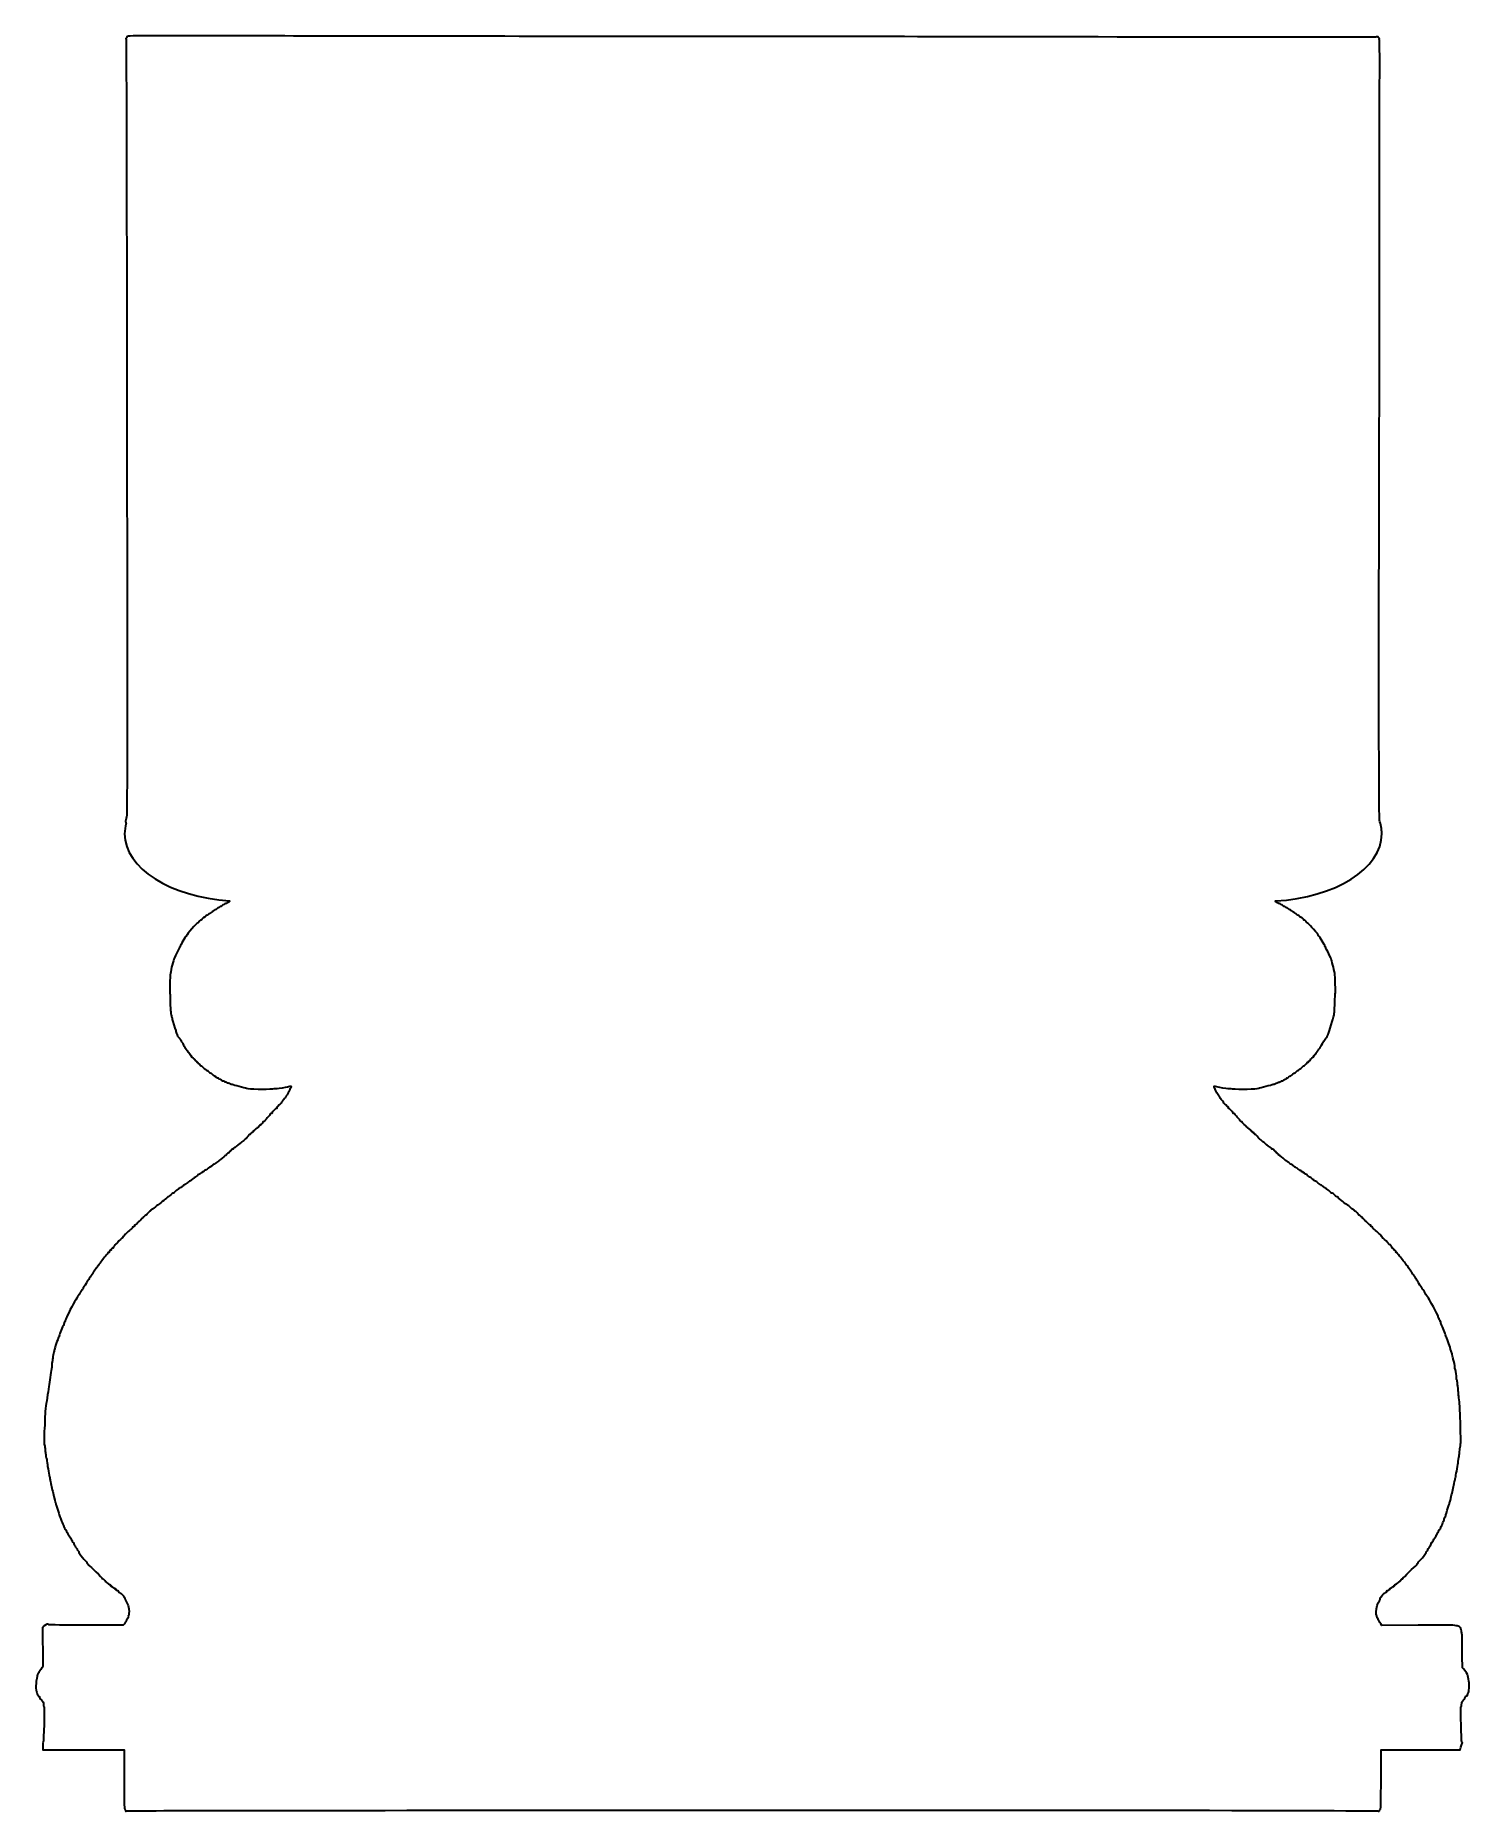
# Model space of a CAD drawing. Header units: millimetres. Extents: x 13 to 105, y -116 to -3.
import ezdxf

# ---------------------------------------------------------------- set-up
doc = ezdxf.new("R2010")
doc.units = ezdxf.units.MM
doc.header["$MEASUREMENT"] = 0
doc.layers.add('Layer 1', color=7, linetype='Continuous', lineweight=0)

msp = doc.modelspace()

# ---------------------------------------------------------------- linework, layer by layer
at = {"layer": 'Layer 1', "color": 12, "lineweight": 35, "true_color": 0xbf1818}
msp.add_open_spline([(104.65, -108.37), (104.63, -108.58), (104.62, -108.61), (104.57, -108.73), (104.55, -108.78), (104.54, -108.83), (104.54, -108.84), (104.54, -108.86), (104.52, -108.87), (104.49, -108.87), (104.46, -108.87), (104.43, -108.9), (104.42, -108.93), (104.41, -108.96), (104.35, -109.05), (104.28, -109.13), (104.19, -109.25), (104.17, -109.3), (104.17, -109.41), (104.17, -109.48), (104.15, -109.56), (104.13, -109.57), (104.11, -109.58), (104.1, -109.78), (104.12, -110.28), (104.16, -111.72), (104.16, -111.8), (104.2, -111.83), (104.24, -111.84), (104.24, -111.87), (104.21, -111.9), (104.19, -111.94), (104.15, -112.04), (104.13, -112.13), (104.13, -112.13), (104.08, -112.31), (104.08, -112.31), (104.08, -112.31), (99.05, -112.3), (99.05, -112.3), (99.05, -112.3), (99.05, -112.74), (99.05, -112.74), (99.04, -112.99), (99.04, -113.83), (99.04, -114.62), (99.04, -115.86), (99.03, -116.06), (98.99, -116.11), (98.96, -116.13), (98.94, -116.17), (98.94, -116.19), (98.94, -116.21), (98.93, -116.22), (98.89, -116.2), (98.8, -116.15), (78.79, -116.13), (48.24, -116.15), (29.17, -116.15), (19.29, -116.17), (19.25, -116.19), (19.18, -116.23), (19.16, -116.23), (19.16, -116.18), (19.16, -116.17), (19.14, -116.13), (19.12, -116.11), (19.08, -116.06), (19.07, -115.86), (19.07, -114.62), (19.07, -113.83), (19.06, -112.99), (19.06, -112.74), (19.06, -112.74), (19.06, -112.3), (19.06, -112.3), (19.06, -112.3), (13.89, -112.31), (13.89, -112.31), (13.89, -112.31), (13.89, -112.07), (13.89, -112.07), (13.89, -111.94), (13.9, -111.83), (13.91, -111.82), (13.96, -111.79), (14.02, -109.59), (13.97, -109.56), (13.95, -109.55), (13.94, -109.48), (13.94, -109.41), (13.94, -109.29), (13.92, -109.25), (13.8, -109.13), (13.73, -109.05), (13.67, -108.97), (13.68, -108.94), (13.69, -108.92), (13.67, -108.9), (13.63, -108.89), (13.6, -108.88), (13.57, -108.86), (13.57, -108.84), (13.57, -108.82), (13.55, -108.78), (13.54, -108.73), (13.49, -108.61), (13.48, -108.58), (13.46, -108.37), (13.43, -108.06), (13.55, -107.4), (13.63, -107.4), (13.65, -107.4), (13.66, -107.39), (13.65, -107.37), (13.64, -107.35), (13.67, -107.31), (13.71, -107.27), (13.74, -107.22), (13.78, -107.17), (13.79, -107.14), (13.8, -107.11), (13.83, -107.09), (13.86, -107.09), (13.9, -107.09), (13.9, -106.99), (13.89, -106.4), (13.89, -106.03), (13.88, -105.46), (13.88, -105.13), (13.88, -105.13), (13.87, -104.54), (13.87, -104.54), (13.87, -104.54), (13.99, -104.42), (13.99, -104.42), (14.1, -104.31), (14.25, -104.27), (14.27, -104.34), (14.27, -104.36), (15.32, -104.37), (16.65, -104.37), (16.65, -104.37), (19.01, -104.37), (19.01, -104.37), (19.01, -104.37), (19.09, -104.28), (19.09, -104.28), (19.13, -104.23), (19.16, -104.18), (19.16, -104.16), (19.16, -104.15), (19.21, -104.07), (19.26, -103.98), (19.31, -103.9), (19.34, -103.82), (19.34, -103.8), (19.33, -103.79), (19.33, -103.77), (19.35, -103.76), (19.36, -103.74), (19.38, -103.64), (19.38, -103.52), (19.38, -103.27), (19.28, -102.95), (19.17, -102.81), (19.13, -102.76), (19.11, -102.69), (19.12, -102.66), (19.12, -102.63), (19.12, -102.61), (19.1, -102.62), (19.09, -102.63), (19.07, -102.61), (19.06, -102.57), (19.04, -102.51), (18.86, -102.31), (18.86, -102.34), (18.86, -102.36), (18.83, -102.34), (18.8, -102.31), (18.77, -102.27), (18.73, -102.25), (18.72, -102.26), (18.71, -102.27), (18.69, -102.25), (18.68, -102.21), (18.67, -102.17), (18.65, -102.15), (18.64, -102.16), (18.63, -102.16), (18.6, -102.15), (18.58, -102.13), (18.56, -102.1), (18.53, -102.09), (18.51, -102.1), (18.5, -102.11), (18.5, -102.09), (18.51, -102.06), (18.52, -102.03), (18.52, -102.02), (18.5, -102.03), (18.48, -102.04), (18.43, -102.01), (18.38, -101.97), (18.34, -101.93), (18.29, -101.9), (18.27, -101.91), (18.26, -101.92), (18.24, -101.91), (18.24, -101.88), (18.24, -101.85), (18.23, -101.84), (18.21, -101.85), (18.19, -101.86), (18.18, -101.85), (18.18, -101.82), (18.18, -101.79), (18.16, -101.77), (18.14, -101.77), (18.12, -101.77), (18.04, -101.72), (17.98, -101.67), (17.92, -101.61), (17.87, -101.57), (17.87, -101.58), (17.87, -101.59), (17.85, -101.56), (17.83, -101.52), (17.8, -101.47), (17.76, -101.43), (17.73, -101.43), (17.71, -101.43), (17.69, -101.42), (17.69, -101.41), (17.69, -101.37), (16.87, -100.57), (16.83, -100.57), (16.82, -100.57), (16.78, -100.51), (16.74, -100.44), (16.69, -100.36), (16.65, -100.3), (16.64, -100.3), (16.63, -100.3), (16.53, -100.2), (16.44, -100.08), (16.26, -99.86), (16.16, -99.71), (16.2, -99.71), (16.2, -99.71), (16.17, -99.67), (16.14, -99.63), (16.09, -99.59), (16.07, -99.54), (16.08, -99.53), (16.09, -99.51), (16.07, -99.49), (16.05, -99.48), (16.02, -99.47), (15.99, -99.43), (15.98, -99.4), (15.97, -99.36), (15.93, -99.29), (15.9, -99.25), (15.87, -99.2), (15.85, -99.16), (15.86, -99.15), (15.87, -99.14), (15.87, -99.13), (15.85, -99.13), (15.83, -99.13), (15.78, -99.06), (15.73, -98.97), (15.69, -98.88), (15.61, -98.75), (15.57, -98.68), (15.52, -98.62), (15.45, -98.5), (15.41, -98.41), (15.37, -98.33), (15.33, -98.27), (15.32, -98.27), (15.3, -98.27), (15.29, -98.26), (15.29, -98.24), (15.29, -98.22), (15.25, -98.12), (15.2, -98.02), (15.15, -97.91), (15.09, -97.76), (15.06, -97.68), (15.03, -97.61), (14.99, -97.51), (14.98, -97.47), (14.96, -97.43), (14.94, -97.37), (14.93, -97.35), (14.93, -97.3), (14.78, -96.82), (14.75, -96.73), (14.74, -96.71), (14.72, -96.67), (14.72, -96.65), (14.72, -96.64), (14.71, -96.62), (14.71, -96.61), (14.7, -96.59), (14.7, -96.58), (14.6, -96.18), (14.53, -95.88), (14.46, -95.6), (14.41, -95.36), (14.39, -95.24), (14.38, -95.18), (14.37, -95.18), (14.37, -95.18), (14.34, -95.09), (14.33, -94.98), (14.32, -94.94), (14.28, -94.75), (14.25, -94.57), (14.22, -94.38), (14.18, -94.15), (14.17, -94.04), (14.15, -93.84), (14.14, -93.79), (14.11, -93.72), (14.1, -93.69), (14.09, -93.61), (14.08, -93.52), (14.07, -93.44), (14.07, -93.37), (14.06, -93.37), (14.06, -93.37), (14.05, -93.3), (14.04, -93.2), (14.04, -93.12), (14.02, -92.99), (14, -92.92), (13.96, -92.77), (13.96, -92.45), (14, -91.83), (14.02, -91.58), (14.03, -91.25), (14.03, -91.09), (14.03, -90.94), (14.06, -90.63), (14.09, -90.4), (14.15, -90.04), (14.25, -89.37), (14.29, -89.05), (14.34, -88.72), (14.43, -88.1), (14.45, -88.02), (14.46, -87.97), (14.47, -87.85), (14.47, -87.76), (14.48, -87.67), (14.49, -87.57), (14.5, -87.55), (14.51, -87.52), (14.53, -87.4), (14.54, -87.28), (14.55, -87.16), (14.58, -87.01), (14.61, -86.93), (14.63, -86.85), (14.66, -86.77), (14.66, -86.74), (14.69, -86.6), (14.9, -86.02), (14.93, -86.01), (14.94, -86.01), (14.95, -85.99), (14.94, -85.98), (14.92, -85.95), (15.09, -85.51), (15.2, -85.3), (15.23, -85.23), (15.26, -85.15), (15.26, -85.12), (15.26, -85.08), (15.28, -85.05), (15.29, -85.05), (15.31, -85.05), (15.32, -85.03), (15.31, -85.01), (15.3, -84.99), (15.31, -84.95), (15.34, -84.93), (15.36, -84.91), (15.37, -84.88), (15.37, -84.87), (15.36, -84.85), (15.36, -84.84), (15.38, -84.84), (15.4, -84.84), (15.41, -84.82), (15.41, -84.79), (15.41, -84.77), (15.43, -84.72), (15.44, -84.69), (15.72, -84.12), (15.97, -83.66), (16.11, -83.47), (16.18, -83.36), (16.25, -83.27), (16.25, -83.26), (16.25, -83.24), (16.29, -83.17), (16.35, -83.09), (16.41, -83.01), (16.46, -82.93), (16.46, -82.91), (16.46, -82.89), (16.47, -82.87), (16.48, -82.87), (16.51, -82.85), (16.68, -82.6), (16.68, -82.57), (16.68, -82.56), (16.7, -82.51), (16.74, -82.47), (16.77, -82.43), (16.81, -82.38), (16.82, -82.37), (16.83, -82.35), (16.87, -82.29), (16.9, -82.23), (16.93, -82.17), (16.98, -82.09), (17.01, -82.06), (17.05, -82.03), (17.07, -81.99), (17.07, -81.97), (17.07, -81.96), (17.13, -81.87), (17.21, -81.77), (17.29, -81.67), (17.35, -81.57), (17.35, -81.56), (17.35, -81.54), (17.37, -81.52), (17.4, -81.51), (17.42, -81.5), (17.44, -81.48), (17.44, -81.46), (17.44, -81.44), (17.47, -81.4), (17.5, -81.37), (17.56, -81.3), (17.57, -81.29), (17.76, -81.03), (17.85, -80.92), (17.93, -80.81), (17.95, -80.8), (17.97, -80.78), (17.99, -80.74), (18.01, -80.71), (18.02, -80.68), (18.04, -80.66), (18.07, -80.66), (18.1, -80.66), (18.12, -80.64), (18.12, -80.61), (18.12, -80.55), (18.2, -80.47), (18.22, -80.5), (18.23, -80.51), (18.24, -80.5), (18.24, -80.48), (18.24, -80.43), (18.32, -80.35), (18.34, -80.37), (18.36, -80.38), (18.37, -80.38), (18.37, -80.36), (18.37, -80.31), (18.52, -80.12), (18.54, -80.13), (18.55, -80.14), (18.59, -80.09), (18.64, -80.03), (18.76, -79.88), (18.94, -79.71), (18.96, -79.73), (18.97, -79.74), (18.98, -79.72), (18.98, -79.7), (18.98, -79.67), (19, -79.64), (19.03, -79.63), (19.05, -79.61), (19.07, -79.59), (19.07, -79.57), (19.07, -79.54), (19.09, -79.52), (19.1, -79.52), (19.12, -79.52), (19.22, -79.43), (19.33, -79.32), (19.44, -79.21), (19.55, -79.12), (19.56, -79.12), (19.58, -79.12), (19.59, -79.1), (19.59, -79.08), (19.59, -79.05), (19.62, -79.03), (19.66, -79.02), (19.69, -79), (19.72, -78.98), (19.72, -78.95), (19.72, -78.92), (19.73, -78.91), (19.74, -78.92), (19.76, -78.93), (19.82, -78.87), (19.89, -78.8), (19.95, -78.72), (20.02, -78.66), (20.04, -78.66), (20.07, -78.66), (20.09, -78.63), (20.1, -78.6), (20.11, -78.57), (20.14, -78.54), (20.18, -78.52), (20.21, -78.51), (20.24, -78.48), (20.25, -78.44), (20.26, -78.41), (20.28, -78.39), (20.3, -78.4), (20.31, -78.4), (20.34, -78.38), (20.36, -78.34), (20.39, -78.3), (20.42, -78.27), (20.44, -78.27), (20.47, -78.28), (20.49, -78.28), (20.49, -78.26), (20.49, -78.22), (20.69, -78.02), (20.73, -78.02), (20.75, -78.02), (20.76, -78), (20.76, -77.99), (20.76, -77.97), (20.79, -77.95), (20.81, -77.94), (20.84, -77.93), (20.91, -77.88), (20.96, -77.83), (21.12, -77.68), (21.16, -77.65), (21.18, -77.65), (21.2, -77.65), (21.55, -77.37), (21.77, -77.19), (21.81, -77.15), (21.85, -77.12), (21.85, -77.12), (21.87, -77.12), (22.02, -77), (22.12, -76.9), (22.15, -76.87), (22.19, -76.86), (22.21, -76.87), (22.22, -76.87), (22.24, -76.87), (22.24, -76.86), (22.24, -76.82), (22.49, -76.63), (22.68, -76.51), (22.75, -76.47), (22.82, -76.42), (22.83, -76.4), (22.84, -76.38), (22.87, -76.36), (22.88, -76.36), (22.92, -76.36), (22.96, -76.33), (23.06, -76.23), (23.09, -76.2), (23.14, -76.18), (23.16, -76.16), (23.27, -76.11), (23.36, -76.05), (23.33, -76.05), (23.33, -76.04), (23.41, -75.98), (23.52, -75.91), (23.63, -75.83), (23.74, -75.75), (23.76, -75.72), (23.79, -75.7), (23.83, -75.68), (23.87, -75.67), (23.9, -75.65), (23.93, -75.63), (23.93, -75.62), (23.93, -75.6), (23.95, -75.59), (23.97, -75.59), (23.99, -75.59), (24.02, -75.57), (24.03, -75.54), (24.04, -75.52), (24.06, -75.5), (24.08, -75.51), (24.1, -75.52), (24.12, -75.51), (24.13, -75.48), (24.14, -75.46), (24.17, -75.43), (24.19, -75.43), (24.22, -75.43), (24.26, -75.42), (24.28, -75.4), (24.38, -75.3), (24.42, -75.28), (24.45, -75.28), (24.47, -75.28), (24.48, -75.27), (24.48, -75.25), (24.48, -75.23), (24.49, -75.23), (24.51, -75.23), (24.53, -75.24), (24.56, -75.23), (24.58, -75.19), (24.6, -75.16), (24.63, -75.13), (24.66, -75.13), (24.68, -75.13), (24.69, -75.11), (24.69, -75.1), (24.69, -75.08), (24.71, -75.07), (24.73, -75.07), (24.75, -75.07), (24.84, -75), (24.94, -74.93), (25.04, -74.86), (25.11, -74.8), (25.12, -74.8), (25.12, -74.82), (25.26, -74.7), (25.41, -74.56), (25.46, -74.51), (25.52, -74.47), (25.53, -74.47), (25.54, -74.47), (25.58, -74.44), (25.6, -74.4), (25.63, -74.36), (25.67, -74.33), (25.69, -74.33), (25.71, -74.33), (25.74, -74.3), (25.75, -74.26), (25.76, -74.23), (25.78, -74.21), (25.8, -74.22), (25.82, -74.23), (25.85, -74.2), (25.87, -74.16), (25.9, -74.09), (25.92, -74.08), (25.97, -74.08), (25.98, -74.09), (26.02, -74.06), (26.05, -74.02), (26.08, -73.98), (26.11, -73.96), (26.11, -73.97), (26.11, -73.99), (26.14, -73.97), (26.17, -73.93), (26.2, -73.89), (26.23, -73.87), (26.23, -73.88), (26.23, -73.89), (26.27, -73.87), (26.31, -73.83), (26.35, -73.79), (26.42, -73.73), (26.45, -73.7), (26.49, -73.66), (26.53, -73.64), (26.54, -73.64), (26.55, -73.64), (26.61, -73.58), (26.68, -73.52), (26.74, -73.45), (26.81, -73.4), (26.82, -73.4), (26.84, -73.4), (26.85, -73.4), (26.85, -73.38), (26.85, -73.35), (27.05, -73.13), (27.07, -73.15), (27.08, -73.16), (27.1, -73.13), (27.13, -73.08), (27.15, -73.04), (27.18, -73.01), (27.2, -73.02), (27.22, -73.03), (27.25, -73.01), (27.26, -72.98), (27.26, -72.94), (27.29, -72.92), (27.32, -72.92), (27.35, -72.92), (27.36, -72.9), (27.35, -72.89), (27.34, -72.86), (27.55, -72.68), (27.59, -72.69), (27.6, -72.7), (27.62, -72.68), (27.62, -72.66), (27.62, -72.63), (27.65, -72.59), (27.69, -72.56), (27.83, -72.47), (27.89, -72.41), (27.89, -72.37), (27.89, -72.34), (27.9, -72.33), (27.91, -72.34), (27.93, -72.36), (28.05, -72.27), (28.05, -72.23), (28.05, -72.22), (28.1, -72.15), (28.16, -72.09), (28.23, -72.03), (28.31, -71.93), (28.34, -71.89), (28.37, -71.85), (28.41, -71.81), (28.43, -71.81), (28.46, -71.81), (28.48, -71.8), (28.48, -71.78), (28.48, -71.75), (28.56, -71.65), (28.68, -71.53), (28.71, -71.5), (28.74, -71.48), (28.76, -71.49), (28.77, -71.5), (28.78, -71.49), (28.78, -71.48), (28.77, -71.42), (28.78, -71.37), (28.8, -71.39), (28.81, -71.4), (28.85, -71.37), (28.87, -71.33), (28.91, -71.29), (28.94, -71.25), (28.95, -71.26), (28.96, -71.26), (29, -71.21), (29.05, -71.15), (29.09, -71.08), (29.18, -70.97), (29.23, -70.91), (29.29, -70.84), (29.34, -70.77), (29.34, -70.75), (29.34, -70.73), (29.35, -70.7), (29.38, -70.69), (29.42, -70.68), (29.61, -70.33), (29.61, -70.26), (29.61, -70.24), (29.63, -70.21), (29.64, -70.21), (29.66, -70.2), (29.68, -70.16), (29.69, -70.13), (29.7, -70.06), (29.69, -70.05), (29.62, -70.07), (29.57, -70.08), (29.5, -70.09), (29.46, -70.11), (29.38, -70.14), (28.91, -70.21), (28.81, -70.21), (28.79, -70.2), (28.66, -70.21), (28.52, -70.23), (28.14, -70.27), (26.97, -70.25), (26.85, -70.2), (26.76, -70.17), (26.02, -69.97), (25.94, -69.95), (25.9, -69.95), (25.84, -69.93), (25.81, -69.91), (25.74, -69.87), (25.63, -69.84), (25.63, -69.85), (25.63, -69.85), (25.6, -69.84), (25.58, -69.81), (25.55, -69.79), (25.52, -69.78), (25.52, -69.79), (25.52, -69.8), (25.5, -69.79), (25.46, -69.77), (25.42, -69.74), (25.36, -69.72), (25.33, -69.72), (25.3, -69.72), (25.28, -69.71), (25.28, -69.69), (25.28, -69.67), (25.23, -69.65), (25.17, -69.63), (25.11, -69.61), (25.06, -69.58), (25.06, -69.56), (25.06, -69.54), (25.05, -69.54), (25.04, -69.55), (25.03, -69.55), (24.98, -69.53), (24.93, -69.49), (24.89, -69.44), (24.85, -69.41), (24.84, -69.42), (24.82, -69.43), (24.68, -69.32), (24.6, -69.25), (24.57, -69.22), (24.53, -69.2), (24.51, -69.2), (24.5, -69.2), (24.46, -69.17), (24.44, -69.13), (24.41, -69.09), (24.39, -69.07), (24.39, -69.08), (24.39, -69.1), (24.37, -69.09), (24.34, -69.07), (24.24, -68.98), (24.2, -68.95), (24.2, -68.97), (24.19, -68.97), (24.15, -68.93), (24.1, -68.88), (24.04, -68.82), (23.99, -68.77), (23.97, -68.77), (23.96, -68.77), (23.92, -68.73), (23.88, -68.69), (23.84, -68.65), (23.8, -68.62), (23.79, -68.63), (23.78, -68.64), (23.77, -68.62), (23.76, -68.58), (23.75, -68.55), (23.72, -68.53), (23.71, -68.54), (23.69, -68.55), (23.68, -68.53), (23.68, -68.51), (23.68, -68.48), (23.66, -68.46), (23.64, -68.46), (23.62, -68.46), (23.58, -68.42), (23.56, -68.38), (23.53, -68.34), (23.51, -68.31), (23.5, -68.32), (23.48, -68.34), (23.28, -68.11), (23.28, -68.06), (23.28, -68.04), (23.26, -68.02), (23.23, -68.01), (23.21, -68), (23.19, -67.97), (23.19, -67.95), (23.19, -67.92), (23.17, -67.91), (23.16, -67.91), (23.14, -67.91), (23.12, -67.88), (23.11, -67.85), (23.09, -67.82), (23.05, -67.77), (23.02, -67.72), (22.98, -67.68), (22.94, -67.63), (22.94, -67.62), (22.94, -67.61), (22.9, -67.53), (22.85, -67.46), (22.8, -67.38), (22.77, -67.32), (22.78, -67.32), (22.79, -67.32), (22.79, -67.31), (22.77, -67.3), (22.75, -67.29), (22.71, -67.22), (22.67, -67.15), (22.63, -67.08), (22.58, -67.01), (22.56, -66.99), (22.46, -66.88), (22.45, -66.86), (22.47, -66.86), (22.48, -66.86), (22.47, -66.84), (22.45, -66.82), (22.43, -66.79), (22.43, -66.77), (22.44, -66.77), (22.45, -66.77), (22.45, -66.76), (22.43, -66.75), (22.41, -66.73), (22.39, -66.69), (22.38, -66.65), (22.37, -66.6), (22.36, -66.55), (22.35, -66.52), (22.31, -66.42), (22.14, -65.89), (22.13, -65.82), (22.13, -65.78), (22.11, -65.7), (22.09, -65.65), (22.04, -65.5), (22.02, -65.29), (22, -64.73), (22, -64.45), (21.99, -64.2), (21.98, -64.19), (21.96, -64.16), (21.99, -63.02), (22.01, -62.9), (22.05, -62.61), (22.19, -62.08), (22.27, -61.9), (22.32, -61.75), (22.56, -61.29), (22.58, -61.28), (22.6, -61.27), (22.6, -61.25), (22.59, -61.24), (22.58, -61.22), (22.58, -61.21), (22.6, -61.21), (22.62, -61.21), (22.64, -61.19), (22.64, -61.16), (22.64, -61.12), (22.97, -60.55), (23.01, -60.54), (23.02, -60.53), (23.04, -60.51), (23.04, -60.49), (23.04, -60.42), (23.71, -59.67), (23.77, -59.67), (23.79, -59.67), (23.81, -59.65), (23.81, -59.64), (23.81, -59.59), (23.93, -59.48), (23.96, -59.5), (23.97, -59.51), (23.99, -59.51), (23.99, -59.49), (23.99, -59.45), (24.1, -59.33), (24.12, -59.35), (24.13, -59.36), (24.14, -59.35), (24.14, -59.33), (24.14, -59.31), (24.15, -59.31), (24.17, -59.32), (24.19, -59.33), (24.21, -59.31), (24.23, -59.27), (24.25, -59.23), (24.29, -59.21), (24.31, -59.21), (24.33, -59.21), (24.38, -59.18), (24.41, -59.15), (24.45, -59.11), (24.48, -59.09), (24.48, -59.1), (24.48, -59.12), (24.51, -59.1), (24.54, -59.06), (24.57, -59.03), (24.63, -58.99), (24.66, -58.98), (24.7, -58.97), (24.73, -58.95), (24.73, -58.93), (24.73, -58.91), (24.75, -58.9), (24.77, -58.9), (24.8, -58.9), (24.82, -58.89), (24.82, -58.87), (24.82, -58.85), (24.84, -58.84), (24.86, -58.84), (24.89, -58.84), (24.94, -58.8), (24.98, -58.77), (25.01, -58.72), (25.06, -58.7), (25.08, -58.71), (25.11, -58.72), (25.13, -58.7), (25.14, -58.67), (25.15, -58.65), (25.17, -58.63), (25.18, -58.64), (25.2, -58.65), (25.24, -58.62), (25.29, -58.58), (25.33, -58.53), (25.37, -58.51), (25.37, -58.52), (25.37, -58.53), (25.39, -58.52), (25.42, -58.5), (25.45, -58.48), (25.5, -58.46), (25.53, -58.45), (25.57, -58.44), (25.61, -58.43), (25.62, -58.42), (25.63, -58.4), (25.67, -58.37), (25.72, -58.36), (25.77, -58.33), (25.8, -58.3), (25.78, -58.28), (25.78, -58.28), (25.78, -58.28), (25.78, -58.27), (22.03, -58.03), (19.1, -56.2), (19.1, -54), (19.1, -53.77), (19.14, -53.56), (19.2, -53.34), (19.19, -53.33), (19.18, -53.31), (19.17, -53.29), (19.15, -53.26), (19.15, -53.21), (19.16, -53.2), (19.18, -53.18), (19.19, -53.11), (19.2, -53.03), (19.21, -52.96), (19.22, -52.87), (19.24, -52.85), (19.28, -52.79), (19.23, -3.52), (19.19, -3.45), (19.16, -3.4), (19.16, -3.38), (19.19, -3.38), (19.21, -3.37), (19.23, -3.34), (19.23, -3.32), (19.23, -3.2), (19.08, -3.2), (27.81, -3.23), (32.43, -3.24), (43.95, -3.26), (53.41, -3.26), (62.88, -3.27), (74.17, -3.28), (78.51, -3.29), (92.57, -3.32), (98.7, -3.33), (98.72, -3.3), (98.75, -3.26), (98.88, -3.27), (98.88, -3.32), (98.88, -3.35), (98.9, -3.37), (98.92, -3.37), (98.94, -3.37), (98.94, -3.39), (98.93, -3.41), (98.92, -3.44), (98.93, -3.47), (98.94, -3.47), (98.96, -3.49), (98.96, -5.03), (98.95, -7.05), (98.94, -9.01), (98.94, -11.68), (98.94, -12.99), (98.96, -15.85), (98.96, -15.37), (98.93, -29.35), (98.92, -35.52), (98.9, -41.07), (98.9, -41.68), (98.91, -42.28), (98.91, -45.12), (98.91, -47.98), (98.92, -50.6), (98.93, -52.79), (98.94, -53.14), (99.04, -53.42), (99.09, -53.7), (99.09, -54), (99.09, -56.22), (96.12, -58.06), (92.33, -58.28), (92.33, -58.28), (92.33, -58.28), (92.33, -58.28), (92.31, -58.3), (92.34, -58.33), (92.39, -58.36), (92.43, -58.38), (92.48, -58.4), (92.49, -58.42), (92.5, -58.43), (92.54, -58.44), (92.57, -58.45), (92.61, -58.46), (92.66, -58.48), (92.69, -58.5), (92.71, -58.52), (92.73, -58.53), (92.73, -58.52), (92.73, -58.51), (92.77, -58.53), (92.82, -58.58), (92.87, -58.62), (92.91, -58.65), (92.92, -58.64), (92.94, -58.63), (92.95, -58.65), (92.96, -58.67), (92.97, -58.7), (93, -58.72), (93.02, -58.71), (93.05, -58.7), (93.09, -58.72), (93.13, -58.77), (93.17, -58.81), (93.22, -58.84), (93.24, -58.84), (93.27, -58.84), (93.29, -58.85), (93.29, -58.87), (93.29, -58.89), (93.31, -58.9), (93.33, -58.9), (93.36, -58.9), (93.38, -58.91), (93.38, -58.93), (93.38, -58.95), (93.41, -58.97), (93.44, -58.98), (93.48, -58.99), (93.53, -59.03), (93.57, -59.06), (93.6, -59.1), (93.63, -59.12), (93.63, -59.1), (93.63, -59.09), (93.66, -59.11), (93.69, -59.15), (93.73, -59.18), (93.78, -59.21), (93.8, -59.21), (93.82, -59.21), (93.86, -59.24), (93.87, -59.27), (93.89, -59.31), (93.92, -59.33), (93.94, -59.32), (93.95, -59.31), (93.97, -59.31), (93.97, -59.33), (93.97, -59.35), (93.97, -59.36), (93.98, -59.35), (94.01, -59.33), (94.12, -59.45), (94.12, -59.49), (94.12, -59.51), (94.13, -59.51), (94.15, -59.5), (94.18, -59.48), (94.3, -59.59), (94.3, -59.64), (94.3, -59.65), (94.32, -59.67), (94.33, -59.67), (94.38, -59.67), (94.66, -59.96), (94.99, -60.36), (95.03, -60.42), (95.07, -60.48), (95.07, -60.49), (95.07, -60.51), (95.08, -60.53), (95.1, -60.54), (95.14, -60.55), (95.47, -61.12), (95.47, -61.16), (95.47, -61.19), (95.49, -61.21), (95.5, -61.21), (95.52, -61.21), (95.53, -61.22), (95.52, -61.24), (95.51, -61.25), (95.51, -61.27), (95.53, -61.28), (95.55, -61.29), (95.78, -61.75), (95.84, -61.9), (95.91, -62.08), (96.05, -62.61), (96.1, -62.9), (96.12, -63.02), (96.15, -64.16), (96.13, -64.19), (96.12, -64.2), (96.11, -64.45), (96.1, -64.73), (96.09, -65.29), (96.07, -65.5), (96.02, -65.65), (96, -65.7), (95.98, -65.78), (95.98, -65.82), (95.96, -65.89), (95.8, -66.42), (95.76, -66.52), (95.75, -66.55), (95.73, -66.6), (95.73, -66.65), (95.72, -66.69), (95.7, -66.73), (95.68, -66.75), (95.66, -66.76), (95.65, -66.77), (95.67, -66.77), (95.68, -66.77), (95.68, -66.79), (95.66, -66.82), (95.63, -66.84), (95.63, -66.86), (95.64, -66.86), (95.65, -66.86), (95.64, -66.88), (95.62, -66.9), (95.55, -66.99), (95.51, -67.03), (95.44, -67.15), (95.4, -67.22), (95.35, -67.29), (95.33, -67.3), (95.32, -67.31), (95.31, -67.32), (95.33, -67.32), (95.34, -67.32), (95.31, -67.38), (95.26, -67.46), (95.21, -67.53), (95.17, -67.61), (95.17, -67.62), (95.17, -67.63), (95.13, -67.68), (95.09, -67.72), (95.06, -67.77), (95.01, -67.82), (95, -67.85), (94.99, -67.88), (94.97, -67.91), (94.95, -67.91), (94.93, -67.91), (94.92, -67.92), (94.92, -67.95), (94.92, -67.97), (94.9, -68), (94.87, -68.01), (94.85, -68.02), (94.83, -68.04), (94.83, -68.06), (94.82, -68.11), (94.63, -68.34), (94.6, -68.32), (94.6, -68.31), (94.57, -68.34), (94.55, -68.38), (94.53, -68.42), (94.49, -68.46), (94.47, -68.46), (94.45, -68.46), (94.43, -68.48), (94.43, -68.51), (94.43, -68.53), (94.41, -68.55), (94.4, -68.54), (94.38, -68.53), (94.36, -68.55), (94.35, -68.58), (94.34, -68.62), (94.32, -68.64), (94.31, -68.63), (94.3, -68.62), (94.27, -68.65), (94.23, -68.69), (94.19, -68.73), (94.15, -68.77), (94.14, -68.77), (94.12, -68.77), (94.06, -68.82), (94.01, -68.88), (93.95, -68.94), (93.9, -68.98), (93.9, -68.96), (93.9, -68.95), (93.88, -68.96), (93.86, -68.99), (93.75, -69.08), (93.72, -69.11), (93.72, -69.08), (93.72, -69.07), (93.7, -69.09), (93.67, -69.13), (93.64, -69.17), (93.61, -69.2), (93.6, -69.2), (93.58, -69.2), (93.54, -69.22), (93.51, -69.25), (93.43, -69.33), (93.28, -69.43), (93.28, -69.41), (93.27, -69.4), (93.23, -69.43), (93.18, -69.48), (93.13, -69.53), (93.08, -69.55), (93.07, -69.55), (93.06, -69.54), (93.04, -69.54), (93.04, -69.56), (93.04, -69.58), (93, -69.61), (92.94, -69.63), (92.88, -69.65), (92.83, -69.67), (92.83, -69.69), (92.83, -69.71), (92.81, -69.72), (92.77, -69.72), (92.75, -69.72), (92.69, -69.74), (92.66, -69.76), (92.63, -69.79), (92.59, -69.8), (92.58, -69.81), (92.5, -69.82), (92.38, -69.86), (92.29, -69.91), (92.26, -69.93), (92.21, -69.95), (92.17, -69.95), (92.09, -69.97), (91.34, -70.17), (91.26, -70.2), (91.14, -70.25), (89.97, -70.27), (89.58, -70.23), (89.45, -70.21), (89.32, -70.2), (89.3, -70.21), (89.2, -70.21), (88.72, -70.14), (88.65, -70.11), (88.61, -70.09), (88.53, -70.08), (88.49, -70.07), (88.42, -70.05), (88.41, -70.06), (88.42, -70.13), (88.43, -70.16), (88.45, -70.2), (88.46, -70.21), (88.48, -70.21), (88.49, -70.24), (88.49, -70.26), (88.49, -70.33), (88.68, -70.68), (88.73, -70.69), (88.75, -70.7), (88.77, -70.73), (88.77, -70.75), (88.77, -70.77), (88.82, -70.84), (88.88, -70.91), (88.93, -70.97), (89.01, -71.07), (89.05, -71.14), (89.09, -71.2), (89.14, -71.25), (89.15, -71.25), (89.17, -71.25), (89.2, -71.29), (89.23, -71.33), (89.26, -71.37), (89.29, -71.4), (89.31, -71.39), (89.32, -71.37), (89.34, -71.42), (89.33, -71.48), (89.32, -71.49), (89.33, -71.5), (89.35, -71.49), (89.37, -71.48), (89.4, -71.5), (89.43, -71.53), (89.55, -71.65), (89.63, -71.75), (89.63, -71.78), (89.63, -71.8), (89.65, -71.81), (89.68, -71.81), (89.7, -71.81), (89.74, -71.85), (89.77, -71.89), (89.8, -71.93), (89.88, -72.03), (89.94, -72.09), (90.01, -72.15), (90.06, -72.22), (90.06, -72.23), (90.06, -72.27), (90.18, -72.36), (90.2, -72.34), (90.21, -72.33), (90.22, -72.34), (90.22, -72.37), (90.22, -72.41), (90.28, -72.47), (90.41, -72.56), (90.46, -72.59), (90.49, -72.63), (90.49, -72.66), (90.49, -72.68), (90.5, -72.7), (90.52, -72.69), (90.55, -72.68), (90.77, -72.86), (90.75, -72.88), (90.75, -72.9), (90.77, -72.92), (90.8, -72.92), (90.83, -72.93), (90.86, -72.96), (90.86, -72.99), (90.86, -73.01), (90.88, -73.03), (90.9, -73.02), (90.92, -73.01), (90.96, -73.04), (90.98, -73.08), (91.01, -73.13), (91.03, -73.16), (91.04, -73.15), (91.05, -73.13), (91.26, -73.35), (91.26, -73.38), (91.26, -73.4), (91.27, -73.4), (91.28, -73.4), (91.3, -73.4), (91.37, -73.45), (91.43, -73.52), (91.5, -73.58), (91.56, -73.64), (91.57, -73.64), (91.58, -73.64), (91.61, -73.66), (91.65, -73.7), (91.69, -73.73), (91.75, -73.79), (91.8, -73.83), (91.84, -73.87), (91.87, -73.89), (91.87, -73.88), (91.87, -73.87), (91.9, -73.89), (91.94, -73.93), (91.97, -73.97), (92, -73.99), (92, -73.97), (92, -73.96), (92.03, -73.98), (92.06, -74.02), (92.09, -74.06), (92.12, -74.09), (92.13, -74.08), (92.19, -74.08), (92.21, -74.09), (92.24, -74.16), (92.26, -74.2), (92.29, -74.23), (92.31, -74.22), (92.33, -74.21), (92.35, -74.23), (92.36, -74.26), (92.37, -74.3), (92.39, -74.33), (92.41, -74.33), (92.44, -74.33), (92.48, -74.36), (92.51, -74.4), (92.53, -74.44), (92.56, -74.47), (92.58, -74.47), (92.59, -74.47), (92.64, -74.51), (92.7, -74.56), (92.85, -74.7), (92.98, -74.82), (92.98, -74.8), (93, -74.8), (93.07, -74.86), (93.17, -74.93), (93.26, -75), (93.36, -75.07), (93.38, -75.07), (93.4, -75.07), (93.41, -75.08), (93.41, -75.1), (93.41, -75.11), (93.43, -75.13), (93.45, -75.13), (93.47, -75.13), (93.51, -75.16), (93.53, -75.19), (93.55, -75.23), (93.58, -75.24), (93.6, -75.23), (93.61, -75.23), (93.63, -75.23), (93.63, -75.25), (93.63, -75.27), (93.64, -75.28), (93.66, -75.28), (93.68, -75.28), (93.71, -75.3), (93.74, -75.32), (93.84, -75.41), (93.87, -75.43), (93.91, -75.43), (93.94, -75.43), (93.97, -75.46), (93.98, -75.48), (93.99, -75.51), (94.01, -75.52), (94.03, -75.51), (94.04, -75.5), (94.06, -75.52), (94.08, -75.54), (94.09, -75.57), (94.11, -75.59), (94.14, -75.59), (94.16, -75.59), (94.18, -75.6), (94.18, -75.62), (94.18, -75.63), (94.21, -75.66), (94.24, -75.67), (94.28, -75.68), (94.32, -75.7), (94.34, -75.72), (94.36, -75.75), (94.48, -75.83), (94.59, -75.91), (94.7, -75.98), (94.77, -76.04), (94.77, -76.05), (94.75, -76.05), (94.84, -76.11), (94.95, -76.16), (94.97, -76.18), (95.01, -76.21), (95.05, -76.23), (95.15, -76.33), (95.19, -76.36), (95.22, -76.36), (95.24, -76.36), (95.26, -76.38), (95.28, -76.4), (95.29, -76.42), (95.36, -76.47), (95.43, -76.51), (95.61, -76.63), (95.87, -76.82), (95.87, -76.86), (95.87, -76.87), (95.88, -76.87), (95.9, -76.87), (95.92, -76.86), (95.96, -76.87), (95.99, -76.9), (96.09, -77), (96.24, -77.12), (96.25, -77.12), (96.26, -77.12), (96.3, -77.15), (96.34, -77.19), (96.55, -77.37), (96.91, -77.65), (96.93, -77.65), (96.95, -77.65), (96.98, -77.68), (97.15, -77.83), (97.2, -77.88), (97.27, -77.93), (97.3, -77.94), (97.32, -77.95), (97.35, -77.97), (97.35, -77.99), (97.35, -78), (97.36, -78.02), (97.38, -78.02), (97.42, -78.02), (97.62, -78.22), (97.62, -78.26), (97.62, -78.28), (97.64, -78.28), (97.66, -78.27), (97.68, -78.27), (97.72, -78.3), (97.74, -78.34), (97.77, -78.38), (97.8, -78.4), (97.81, -78.4), (97.83, -78.39), (97.85, -78.41), (97.86, -78.44), (97.87, -78.48), (97.9, -78.51), (97.93, -78.52), (97.96, -78.54), (98, -78.57), (98.01, -78.6), (98.02, -78.63), (98.04, -78.66), (98.06, -78.66), (98.08, -78.66), (98.15, -78.72), (98.22, -78.8), (98.29, -78.87), (98.35, -78.93), (98.37, -78.92), (98.38, -78.91), (98.39, -78.92), (98.39, -78.95), (98.39, -78.98), (98.42, -79), (98.45, -79.02), (98.48, -79.03), (98.51, -79.05), (98.51, -79.08), (98.51, -79.1), (98.53, -79.12), (98.54, -79.12), (98.56, -79.12), (98.66, -79.21), (98.77, -79.32), (98.89, -79.43), (98.99, -79.52), (99.01, -79.52), (99.02, -79.52), (99.04, -79.54), (99.04, -79.57), (99.04, -79.59), (99.06, -79.61), (99.08, -79.63), (99.11, -79.64), (99.13, -79.67), (99.13, -79.7), (99.13, -79.72), (99.14, -79.74), (99.14, -79.73), (99.17, -79.71), (99.35, -79.88), (99.47, -80.03), (99.52, -80.09), (99.56, -80.14), (99.57, -80.14), (99.61, -80.14), (99.74, -80.31), (99.74, -80.36), (99.74, -80.38), (99.75, -80.38), (99.76, -80.37), (99.79, -80.35), (99.86, -80.43), (99.86, -80.48), (99.86, -80.5), (99.87, -80.51), (99.89, -80.5), (99.91, -80.47), (99.99, -80.55), (99.99, -80.61), (99.99, -80.64), (100.01, -80.66), (100.04, -80.66), (100.06, -80.66), (100.09, -80.68), (100.1, -80.71), (100.11, -80.74), (100.14, -80.78), (100.16, -80.8), (100.18, -80.81), (100.26, -80.92), (100.34, -81.03), (100.54, -81.29), (100.55, -81.3), (100.61, -81.37), (100.64, -81.4), (100.67, -81.44), (100.67, -81.46), (100.67, -81.48), (100.69, -81.5), (100.71, -81.51), (100.74, -81.52), (100.76, -81.54), (100.76, -81.56), (100.76, -81.57), (100.82, -81.67), (100.89, -81.77), (100.97, -81.87), (101.03, -81.96), (101.03, -81.97), (101.03, -81.99), (101.06, -82.03), (101.1, -82.06), (101.13, -82.09), (101.18, -82.17), (101.21, -82.23), (101.24, -82.29), (101.27, -82.35), (101.29, -82.37), (101.3, -82.38), (101.34, -82.43), (101.37, -82.47), (101.41, -82.51), (101.43, -82.56), (101.43, -82.57), (101.43, -82.6), (101.59, -82.85), (101.62, -82.87), (101.64, -82.87), (101.65, -82.89), (101.65, -82.91), (101.65, -82.93), (101.7, -83.01), (101.76, -83.09), (101.82, -83.17), (101.86, -83.24), (101.86, -83.26), (101.86, -83.27), (101.92, -83.36), (102, -83.47), (102.14, -83.66), (102.39, -84.12), (102.67, -84.69), (102.68, -84.72), (102.69, -84.77), (102.69, -84.79), (102.69, -84.82), (102.71, -84.84), (102.73, -84.84), (102.74, -84.84), (102.75, -84.85), (102.74, -84.87), (102.73, -84.88), (102.74, -84.91), (102.77, -84.93), (102.79, -84.95), (102.81, -84.99), (102.8, -85.01), (102.79, -85.03), (102.8, -85.05), (102.81, -85.05), (102.83, -85.05), (102.85, -85.08), (102.85, -85.12), (102.85, -85.15), (102.87, -85.23), (102.91, -85.3), (103.01, -85.51), (103.18, -85.95), (103.17, -85.98), (103.16, -85.99), (103.17, -86.01), (103.18, -86.01), (103.21, -86.02), (103.42, -86.61), (103.45, -86.74), (103.45, -86.77), (103.48, -86.85), (103.51, -86.93), (103.53, -87.01), (103.56, -87.09), (103.57, -87.13), (103.6, -87.32), (103.62, -87.38), (103.64, -87.45), (103.69, -87.58), (103.75, -87.89), (103.74, -87.95), (103.74, -87.98), (103.75, -88.05), (103.77, -88.11), (103.8, -88.24), (103.84, -88.48), (103.84, -88.64), (103.84, -88.71), (103.85, -88.76), (103.87, -88.75), (103.88, -88.74), (103.89, -88.79), (103.89, -88.85), (103.9, -88.92), (103.9, -89), (103.91, -89.03), (103.92, -89.07), (103.93, -89.18), (103.94, -89.28), (103.95, -89.38), (103.96, -89.55), (103.97, -89.65), (103.98, -89.75), (103.99, -89.87), (104, -89.91), (104.07, -90.35), (104.15, -92.86), (104.1, -92.86), (104.08, -92.86), (104.08, -92.87), (104.09, -92.89), (104.1, -92.9), (104.09, -92.98), (104.08, -93.05), (104.06, -93.12), (104.04, -93.3), (104.03, -93.44), (104.02, -93.59), (104, -93.72), (103.99, -93.74), (103.97, -93.78), (103.96, -93.81), (103.94, -94.04), (103.92, -94.15), (103.89, -94.38), (103.86, -94.57), (103.82, -94.75), (103.79, -94.94), (103.78, -94.98), (103.76, -95.09), (103.74, -95.18), (103.74, -95.18), (103.73, -95.18), (103.72, -95.24), (103.69, -95.36), (103.64, -95.6), (103.58, -95.88), (103.51, -96.18), (103.41, -96.58), (103.41, -96.59), (103.4, -96.61), (103.39, -96.62), (103.39, -96.64), (103.39, -96.65), (103.38, -96.67), (103.37, -96.71), (103.36, -96.73), (103.33, -96.82), (103.18, -97.3), (103.17, -97.35), (103.17, -97.37), (103.15, -97.43), (103.13, -97.47), (103.11, -97.51), (103.07, -97.61), (103.05, -97.68), (103.02, -97.76), (102.95, -97.91), (102.91, -98.02), (102.86, -98.13), (102.82, -98.22), (102.82, -98.24), (102.82, -98.26), (102.8, -98.27), (102.79, -98.27), (102.78, -98.27), (102.73, -98.33), (102.69, -98.41), (102.65, -98.5), (102.58, -98.62), (102.54, -98.68), (102.49, -98.75), (102.42, -98.88), (102.37, -98.97), (102.33, -99.06), (102.28, -99.13), (102.26, -99.13), (102.24, -99.13), (102.23, -99.14), (102.24, -99.15), (102.25, -99.16), (102.23, -99.2), (102.2, -99.25), (102.18, -99.29), (102.14, -99.36), (102.13, -99.4), (102.12, -99.43), (102.09, -99.47), (102.06, -99.48), (102.03, -99.49), (102.02, -99.51), (102.03, -99.53), (102.04, -99.54), (102.01, -99.59), (101.97, -99.63), (101.94, -99.67), (101.91, -99.71), (101.91, -99.71), (101.95, -99.71), (101.85, -99.86), (101.67, -100.08), (101.57, -100.2), (101.48, -100.3), (101.47, -100.3), (101.46, -100.3), (101.41, -100.36), (101.37, -100.44), (101.33, -100.51), (101.29, -100.57), (101.28, -100.57), (101.24, -100.57), (100.42, -101.37), (100.42, -101.41), (100.42, -101.42), (100.4, -101.43), (100.37, -101.43), (100.35, -101.43), (100.31, -101.47), (100.28, -101.52), (100.26, -101.56), (100.24, -101.59), (100.23, -101.58), (100.23, -101.57), (100.19, -101.61), (100.12, -101.67), (100.06, -101.72), (99.99, -101.77), (99.97, -101.77), (99.95, -101.77), (99.93, -101.79), (99.93, -101.82), (99.93, -101.85), (99.91, -101.86), (99.9, -101.85), (99.88, -101.84), (99.86, -101.85), (99.86, -101.88), (99.86, -101.91), (99.85, -101.92), (99.84, -101.91), (99.82, -101.9), (99.77, -101.93), (99.72, -101.97), (99.68, -102.01), (99.62, -102.04), (99.61, -102.03), (99.59, -102.02), (99.59, -102.03), (99.6, -102.06), (99.61, -102.09), (99.61, -102.11), (99.59, -102.1), (99.58, -102.09), (99.55, -102.1), (99.53, -102.13), (99.51, -102.15), (99.48, -102.16), (99.47, -102.16), (99.45, -102.15), (99.43, -102.17), (99.42, -102.21), (99.42, -102.25), (99.4, -102.27), (99.39, -102.26), (99.37, -102.25), (99.34, -102.27), (99.31, -102.31), (99.28, -102.34), (99.25, -102.36), (99.25, -102.34), (99.25, -102.31), (99.07, -102.51), (99.05, -102.57), (99.04, -102.61), (99.02, -102.63), (99, -102.62), (98.99, -102.61), (98.98, -102.63), (98.99, -102.66), (99, -102.69), (98.97, -102.76), (98.94, -102.81), (98.82, -102.95), (98.73, -103.27), (98.73, -103.52), (98.73, -103.64), (98.74, -103.74), (98.76, -103.76), (98.78, -103.77), (98.78, -103.79), (98.77, -103.8), (98.76, -103.82), (98.8, -103.9), (98.85, -103.98), (98.9, -104.07), (98.94, -104.15), (98.94, -104.16), (98.94, -104.17), (98.98, -104.22), (99.02, -104.28), (99.02, -104.28), (99.1, -104.38), (99.1, -104.38), (99.1, -104.38), (101.41, -104.37), (101.41, -104.37), (103.54, -104.36), (103.74, -104.37), (103.89, -104.42), (104.07, -104.47), (104.13, -104.54), (104.15, -104.68), (104.16, -104.73), (104.18, -104.83), (104.19, -104.91), (104.21, -104.98), (104.22, -105.5), (104.21, -106.07), (104.21, -106.63), (104.22, -107.09), (104.23, -107.09), (104.26, -107.09), (104.5, -107.41), (104.54, -107.51), (104.62, -107.71), (104.67, -108.14), (104.65, -108.37)], degree=3, knots=[0, 0, 0, 0, 1, 1, 1, 2, 2, 2, 3, 3, 3, 4, 4, 4, 5, 5, 5, 6, 6, 6, 7, 7, 7, 8, 8, 8, 9, 9, 9, 10, 10, 10, 11, 11, 11, 12, 12, 12, 13, 13, 13, 14, 14, 14, 15, 15, 15, 16, 16, 16, 17, 17, 17, 18, 18, 18, 19, 19, 19, 20, 20, 20, 21, 21, 21, 22, 22, 22, 23, 23, 23, 24, 24, 24, 25, 25, 25, 26, 26, 26, 27, 27, 27, 28, 28, 28, 29, 29, 29, 30, 30, 30, 31, 31, 31, 32, 32, 32, 33, 33, 33, 34, 34, 34, 35, 35, 35, 36, 36, 36, 37, 37, 37, 38, 38, 38, 39, 39, 39, 40, 40, 40, 41, 41, 41, 42, 42, 42, 43, 43, 43, 44, 44, 44, 45, 45, 45, 46, 46, 46, 47, 47, 47, 48, 48, 48, 49, 49, 49, 50, 50, 50, 51, 51, 51, 52, 52, 52, 53, 53, 53, 54, 54, 54, 55, 55, 55, 56, 56, 56, 57, 57, 57, 58, 58, 58, 59, 59, 59, 60, 60, 60, 61, 61, 61, 62, 62, 62, 63, 63, 63, 64, 64, 64, 65, 65, 65, 66, 66, 66, 67, 67, 67, 68, 68, 68, 69, 69, 69, 70, 70, 70, 71, 71, 71, 72, 72, 72, 73, 73, 73, 74, 74, 74, 75, 75, 75, 76, 76, 76, 77, 77, 77, 78, 78, 78, 79, 79, 79, 80, 80, 80, 81, 81, 81, 82, 82, 82, 83, 83, 83, 84, 84, 84, 85, 85, 85, 86, 86, 86, 87, 87, 87, 88, 88, 88, 89, 89, 89, 90, 90, 90, 91, 91, 91, 92, 92, 92, 93, 93, 93, 94, 94, 94, 95, 95, 95, 96, 96, 96, 97, 97, 97, 98, 98, 98, 99, 99, 99, 100, 100, 100, 101, 101, 101, 102, 102, 102, 103, 103, 103, 104, 104, 104, 105, 105, 105, 106, 106, 106, 107, 107, 107, 108, 108, 108, 109, 109, 109, 110, 110, 110, 111, 111, 111, 112, 112, 112, 113, 113, 113, 114, 114, 114, 115, 115, 115, 116, 116, 116, 117, 117, 117, 118, 118, 118, 119, 119, 119, 120, 120, 120, 121, 121, 121, 122, 122, 122, 123, 123, 123, 124, 124, 124, 125, 125, 125, 126, 126, 126, 127, 127, 127, 128, 128, 128, 129, 129, 129, 130, 130, 130, 131, 131, 131, 132, 132, 132, 133, 133, 133, 134, 134, 134, 135, 135, 135, 136, 136, 136, 137, 137, 137, 138, 138, 138, 139, 139, 139, 140, 140, 140, 141, 141, 141, 142, 142, 142, 143, 143, 143, 144, 144, 144, 145, 145, 145, 146, 146, 146, 147, 147, 147, 148, 148, 148, 149, 149, 149, 150, 150, 150, 151, 151, 151, 152, 152, 152, 153, 153, 153, 154, 154, 154, 155, 155, 155, 156, 156, 156, 157, 157, 157, 158, 158, 158, 159, 159, 159, 160, 160, 160, 161, 161, 161, 162, 162, 162, 163, 163, 163, 164, 164, 164, 165, 165, 165, 166, 166, 166, 167, 167, 167, 168, 168, 168, 169, 169, 169, 170, 170, 170, 171, 171, 171, 172, 172, 172, 173, 173, 173, 174, 174, 174, 175, 175, 175, 176, 176, 176, 177, 177, 177, 178, 178, 178, 179, 179, 179, 180, 180, 180, 181, 181, 181, 182, 182, 182, 183, 183, 183, 184, 184, 184, 185, 185, 185, 186, 186, 186, 187, 187, 187, 188, 188, 188, 189, 189, 189, 190, 190, 190, 191, 191, 191, 192, 192, 192, 193, 193, 193, 194, 194, 194, 195, 195, 195, 196, 196, 196, 197, 197, 197, 198, 198, 198, 199, 199, 199, 200, 200, 200, 201, 201, 201, 202, 202, 202, 203, 203, 203, 204, 204, 204, 205, 205, 205, 206, 206, 206, 207, 207, 207, 208, 208, 208, 209, 209, 209, 210, 210, 210, 211, 211, 211, 212, 212, 212, 213, 213, 213, 214, 214, 214, 215, 215, 215, 216, 216, 216, 217, 217, 217, 218, 218, 218, 219, 219, 219, 220, 220, 220, 221, 221, 221, 222, 222, 222, 223, 223, 223, 224, 224, 224, 225, 225, 225, 226, 226, 226, 227, 227, 227, 228, 228, 228, 229, 229, 229, 230, 230, 230, 231, 231, 231, 232, 232, 232, 233, 233, 233, 234, 234, 234, 235, 235, 235, 236, 236, 236, 237, 237, 237, 238, 238, 238, 239, 239, 239, 240, 240, 240, 241, 241, 241, 242, 242, 242, 243, 243, 243, 244, 244, 244, 245, 245, 245, 246, 246, 246, 247, 247, 247, 248, 248, 248, 249, 249, 249, 250, 250, 250, 251, 251, 251, 252, 252, 252, 253, 253, 253, 254, 254, 254, 255, 255, 255, 256, 256, 256, 257, 257, 257, 258, 258, 258, 259, 259, 259, 260, 260, 260, 261, 261, 261, 262, 262, 262, 263, 263, 263, 264, 264, 264, 265, 265, 265, 266, 266, 266, 267, 267, 267, 268, 268, 268, 269, 269, 269, 270, 270, 270, 271, 271, 271, 272, 272, 272, 273, 273, 273, 274, 274, 274, 275, 275, 275, 276, 276, 276, 277, 277, 277, 278, 278, 278, 279, 279, 279, 280, 280, 280, 281, 281, 281, 282, 282, 282, 283, 283, 283, 284, 284, 284, 285, 285, 285, 286, 286, 286, 287, 287, 287, 288, 288, 288, 289, 289, 289, 290, 290, 290, 291, 291, 291, 292, 292, 292, 293, 293, 293, 294, 294, 294, 295, 295, 295, 296, 296, 296, 297, 297, 297, 298, 298, 298, 299, 299, 299, 300, 300, 300, 301, 301, 301, 302, 302, 302, 303, 303, 303, 304, 304, 304, 305, 305, 305, 306, 306, 306, 307, 307, 307, 308, 308, 308, 309, 309, 309, 310, 310, 310, 311, 311, 311, 312, 312, 312, 313, 313, 313, 314, 314, 314, 315, 315, 315, 316, 316, 316, 317, 317, 317, 318, 318, 318, 319, 319, 319, 320, 320, 320, 321, 321, 321, 322, 322, 322, 323, 323, 323, 324, 324, 324, 325, 325, 325, 326, 326, 326, 327, 327, 327, 328, 328, 328, 329, 329, 329, 330, 330, 330, 331, 331, 331, 332, 332, 332, 333, 333, 333, 334, 334, 334, 335, 335, 335, 336, 336, 336, 337, 337, 337, 338, 338, 338, 339, 339, 339, 340, 340, 340, 341, 341, 341, 342, 342, 342, 343, 343, 343, 344, 344, 344, 345, 345, 345, 346, 346, 346, 347, 347, 347, 348, 348, 348, 349, 349, 349, 350, 350, 350, 351, 351, 351, 352, 352, 352, 353, 353, 353, 354, 354, 354, 355, 355, 355, 356, 356, 356, 357, 357, 357, 358, 358, 358, 359, 359, 359, 360, 360, 360, 361, 361, 361, 362, 362, 362, 363, 363, 363, 364, 364, 364, 365, 365, 365, 366, 366, 366, 367, 367, 367, 368, 368, 368, 369, 369, 369, 370, 370, 370, 371, 371, 371, 372, 372, 372, 373, 373, 373, 374, 374, 374, 375, 375, 375, 376, 376, 376, 377, 377, 377, 378, 378, 378, 379, 379, 379, 380, 380, 380, 381, 381, 381, 382, 382, 382, 383, 383, 383, 384, 384, 384, 385, 385, 385, 386, 386, 386, 387, 387, 387, 388, 388, 388, 389, 389, 389, 390, 390, 390, 391, 391, 391, 392, 392, 392, 393, 393, 393, 394, 394, 394, 395, 395, 395, 396, 396, 396, 397, 397, 397, 398, 398, 398, 399, 399, 399, 400, 400, 400, 401, 401, 401, 402, 402, 402, 403, 403, 403, 404, 404, 404, 405, 405, 405, 406, 406, 406, 407, 407, 407, 408, 408, 408, 409, 409, 409, 410, 410, 410, 411, 411, 411, 412, 412, 412, 413, 413, 413, 414, 414, 414, 415, 415, 415, 416, 416, 416, 417, 417, 417, 418, 418, 418, 419, 419, 419, 420, 420, 420, 421, 421, 421, 422, 422, 422, 423, 423, 423, 424, 424, 424, 425, 425, 425, 426, 426, 426, 427, 427, 427, 428, 428, 428, 429, 429, 429, 430, 430, 430, 431, 431, 431, 432, 432, 432, 433, 433, 433, 434, 434, 434, 435, 435, 435, 436, 436, 436, 437, 437, 437, 438, 438, 438, 439, 439, 439, 440, 440, 440, 441, 441, 441, 442, 442, 442, 443, 443, 443, 444, 444, 444, 445, 445, 445, 446, 446, 446, 447, 447, 447, 448, 448, 448, 449, 449, 449, 450, 450, 450, 451, 451, 451, 452, 452, 452, 453, 453, 453, 454, 454, 454, 455, 455, 455, 456, 456, 456, 457, 457, 457, 458, 458, 458, 459, 459, 459, 460, 460, 460, 461, 461, 461, 462, 462, 462, 463, 463, 463, 464, 464, 464, 465, 465, 465, 466, 466, 466, 467, 467, 467, 468, 468, 468, 469, 469, 469, 470, 470, 470, 471, 471, 471, 472, 472, 472, 473, 473, 473, 474, 474, 474, 475, 475, 475, 476, 476, 476, 477, 477, 477, 478, 478, 478, 479, 479, 479, 480, 480, 480, 481, 481, 481, 482, 482, 482, 483, 483, 483, 484, 484, 484, 485, 485, 485, 486, 486, 486, 487, 487, 487, 488, 488, 488, 489, 489, 489, 490, 490, 490, 491, 491, 491, 492, 492, 492, 493, 493, 493, 494, 494, 494, 495, 495, 495, 496, 496, 496, 497, 497, 497, 498, 498, 498, 499, 499, 499, 500, 500, 500, 501, 501, 501, 502, 502, 502, 503, 503, 503, 504, 504, 504, 505, 505, 505, 506, 506, 506, 507, 507, 507, 508, 508, 508, 509, 509, 509, 510, 510, 510, 511, 511, 511, 512, 512, 512, 513, 513, 513, 514, 514, 514, 515, 515, 515, 516, 516, 516, 517, 517, 517, 518, 518, 518, 519, 519, 519, 520, 520, 520, 521, 521, 521, 522, 522, 522, 523, 523, 523, 524, 524, 524, 525, 525, 525, 526, 526, 526, 527, 527, 527, 528, 528, 528, 529, 529, 529, 530, 530, 530, 531, 531, 531, 532, 532, 532, 533, 533, 533, 534, 534, 534, 535, 535, 535, 536, 536, 536, 537, 537, 537, 538, 538, 538, 539, 539, 539, 540, 540, 540, 541, 541, 541, 542, 542, 542, 543, 543, 543, 544, 544, 544, 545, 545, 545, 546, 546, 546, 547, 547, 547, 548, 548, 548, 549, 549, 549, 550, 550, 550, 551, 551, 551, 552, 552, 552, 553, 553, 553, 554, 554, 554, 555, 555, 555, 556, 556, 556, 557, 557, 557, 558, 558, 558, 559, 559, 559, 560, 560, 560, 561, 561, 561, 562, 562, 562, 563, 563, 563, 564, 564, 564, 565, 565, 565, 566, 566, 566, 567, 567, 567, 568, 568, 568, 569, 569, 569, 570, 570, 570, 571, 571, 571, 572, 572, 572, 573, 573, 573, 574, 574, 574, 575, 575, 575, 576, 576, 576, 577, 577, 577, 578, 578, 578, 579, 579, 579, 580, 580, 580, 581, 581, 581, 582, 582, 582, 583, 583, 583, 584, 584, 584, 585, 585, 585, 586, 586, 586, 587, 587, 587, 588, 588, 588, 589, 589, 589, 590, 590, 590, 591, 591, 591, 592, 592, 592, 593, 593, 593, 594, 594, 594, 595, 595, 595, 596, 596, 596, 597, 597, 597, 598, 598, 598, 599, 599, 599, 600, 600, 600, 601, 601, 601, 602, 602, 602, 603, 603, 603, 604, 604, 604, 605, 605, 605, 606, 606, 606, 607, 607, 607, 608, 608, 608, 609, 609, 609, 610, 610, 610, 611, 611, 611, 612, 612, 612, 613, 613, 613, 614, 614, 614, 615, 615, 615, 616, 616, 616, 617, 617, 617, 618, 618, 618, 619, 619, 619, 620, 620, 620, 621, 621, 621, 622, 622, 622, 623, 623, 623, 624, 624, 624, 625, 625, 625, 626, 626, 626, 627, 627, 627, 628, 628, 628, 629, 629, 629, 630, 630, 630, 631, 631, 631, 632, 632, 632, 633, 633, 633, 634, 634, 634, 635, 635, 635, 636, 636, 636, 637, 637, 637, 638, 638, 638, 639, 639, 639, 640, 640, 640, 641, 641, 641, 642, 642, 642, 643, 643, 643, 644, 644, 644, 645, 645, 645, 646, 646, 646, 647, 647, 647, 648, 648, 648, 649, 649, 649, 650, 650, 650, 651, 651, 651, 652, 652, 652, 653, 653, 653, 654, 654, 654, 655, 655, 655, 656, 656, 656, 657, 657, 657, 658, 658, 658, 659, 659, 659, 660, 660, 660, 661, 661, 661, 662, 662, 662, 663, 663, 663, 664, 664, 664, 665, 665, 665, 666, 666, 666, 667, 667, 667, 668, 668, 668, 669, 669, 669, 670, 670, 670, 671, 671, 671, 672, 672, 672, 673, 673, 673, 674, 674, 674, 675, 675, 675, 676, 676, 676, 677, 677, 677, 678, 678, 678, 679, 679, 679, 680, 680, 680, 681, 681, 681, 682, 682, 682, 683, 683, 683, 684, 684, 684, 685, 685, 685, 686, 686, 686, 687, 687, 687, 688, 688, 688, 689, 689, 689, 690, 690, 690, 691, 691, 691, 692, 692, 692, 693, 693, 693, 694, 694, 694, 695, 695, 695, 696, 696, 696, 697, 697, 697, 698, 698, 698, 699, 699, 699, 699], dxfattribs=at)

doc.saveas('drawing.dxf')
